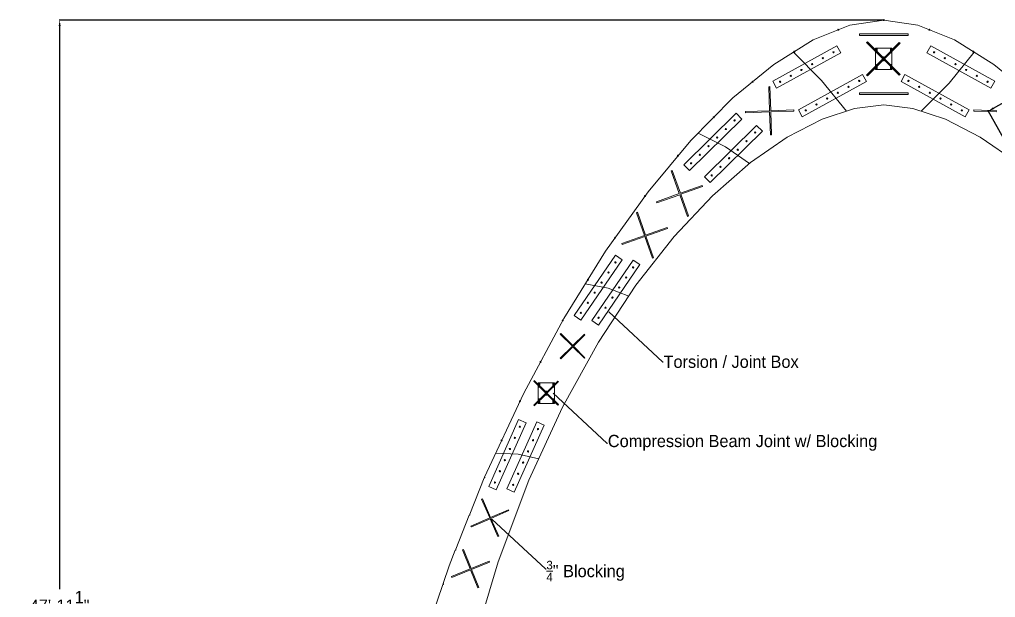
# Model space of a CAD drawing. Extents: x 0 to 8043, y -128 to 1090.
# Drawn here: x 6340.9 to 6820.6, y 295.4 to 579.3 of the extents above; entities that cross this region are included whole.
import ezdxf
from ezdxf import colors
from ezdxf.entities.mleader import LeaderData, LeaderLine
from ezdxf.math import Vec2, Vec3

# ---------------------------------------------------------------- set-up
doc = ezdxf.new("R2010")
doc.units = 0
doc.header["$MEASUREMENT"] = 0
doc.layers.get('0').update_dxf_attribs({"linetype": 'CONTINUOUS', "lineweight": 9})
doc.layers.get('Defpoints').update_dxf_attribs({"linetype": 'CONTINUOUS', "lineweight": 9})
for name, color, linetype, lineweight in [('Annotation', 7, 'CONTINUOUS', 9), ('Compression Box', 1, 'CONTINUOUS', 9), ('Interior Blocking', 6, 'CONTINUOUS', 9), ('Joints', 3, 'CONTINUOUS', 9)]:
    doc.layers.add(name, color=color, linetype=linetype, lineweight=lineweight)
doc.dimstyles.get("Standard").update_dxf_attribs({"dimtxt": 0.18, "dimasz": 0.18, "dimexe": 0.18, "dimexo": 0.0625, "dimgap": 0.09, "dimtad": 0, "dimtih": 1, "dimtoh": 1, "dimdec": 4, "dimzin": 0, "dimdsep": 46, "dimtxsty": 'Standard', "dimcen": 0.09, "dimadec": 0, "dimazin": 0, "dimtfac": 1, "dimtdec": 4, "dimtofl": 0, "dimtmove": 2, "dimatfit": 3, "dimfxl": 1, "dimtolj": 1, "dimtzin": 0, "dimarcsym": 0})

# ---------------------------------------------------------------- blocks, each defined once
blk = doc.blocks.new('*U12')
at = {"layer": 'Joints'}
blk.add_circle((0, 0), 0.313, dxfattribs=at)
blk = doc.blocks.new('*U13')
at = {"layer": 'Joints', "color": 0, "linetype": 'ByBlock', "lineweight": -2, "transparency": 16777216}
for p in [(0, 0), (0, -6), (0, -12), (0, -18), (0, -24), (0, -30)]:
    blk.add_blockref('*U12', p, dxfattribs=at)
blk = doc.blocks.new('*U14')
at = {"layer": 'Joints'}
blk.add_circle((0, 0), 0.312, dxfattribs=at)
blk = doc.blocks.new('*U15')
at = {"layer": 'Joints', "color": 0, "linetype": 'ByBlock', "lineweight": -2, "transparency": 16777216}
for p in [(0, 0), (0, -6), (0, -12), (0, -18), (0, -24), (0, -30)]:
    blk.add_blockref('*U14', p, dxfattribs=at)
blk = doc.blocks.new('*U16')
at = {"layer": 'Joints'}
blk.add_circle((0, 0), 0.312, dxfattribs=at)
blk = doc.blocks.new('*U17')
at = {"layer": 'Joints', "color": 0, "linetype": 'ByBlock', "lineweight": -2, "transparency": 16777216}
for p in [(0, 0), (0, -6), (0, -12), (0, -18), (0, -24), (0, -30)]:
    blk.add_blockref('*U16', p, dxfattribs=at)
blk = doc.blocks.new('*U18')
at = {"layer": 'Joints'}
blk.add_circle((0, 0), 0.312, dxfattribs=at)
blk = doc.blocks.new('*U19')
at = {"layer": 'Joints', "color": 0, "linetype": 'ByBlock', "lineweight": -2, "transparency": 16777216}
for p in [(0, 0), (0, -6), (0, -12), (0, -18), (0, -24), (0, -30)]:
    blk.add_blockref('*U18', p, dxfattribs=at)
blk = doc.blocks.new('*U33')
at = {"layer": 'Joints'}
blk.add_circle((0, 0), 0.313, dxfattribs=at)
blk = doc.blocks.new('*U34')
at = {"layer": 'Joints', "color": 0, "linetype": 'ByBlock', "lineweight": -2, "transparency": 16777216}
for p in [(0, 0), (0, -6), (0, -12), (0, -18), (0, -24), (0, -30)]:
    blk.add_blockref('*U33', p, dxfattribs=at)
blk = doc.blocks.new('*U35')
at = {"layer": 'Joints'}
blk.add_circle((0, 0), 0.312, dxfattribs=at)
blk = doc.blocks.new('*U36')
at = {"layer": 'Joints', "color": 0, "linetype": 'ByBlock', "lineweight": -2, "transparency": 16777216}
for p in [(0, 0), (0, -6), (0, -12), (0, -18), (0, -24), (0, -30)]:
    blk.add_blockref('*U35', p, dxfattribs=at)
blk = doc.blocks.new('*U37')
at = {"layer": 'Joints'}
blk.add_circle((0, 0), 0.312, dxfattribs=at)
blk = doc.blocks.new('*U38')
at = {"layer": 'Joints', "color": 0, "linetype": 'ByBlock', "lineweight": -2, "transparency": 16777216}
for p in [(0, 0), (0, -6), (0, -12), (0, -18), (0, -24), (0, -30)]:
    blk.add_blockref('*U37', p, dxfattribs=at)
blk = doc.blocks.new('*U39')
at = {"layer": 'Joints'}
blk.add_circle((0, 0), 0.312, dxfattribs=at)
blk = doc.blocks.new('*U40')
at = {"layer": 'Joints', "color": 0, "linetype": 'ByBlock', "lineweight": -2, "transparency": 16777216}
for p in [(0, 0), (0, -6), (0, -12), (0, -18), (0, -24), (0, -30)]:
    blk.add_blockref('*U39', p, dxfattribs=at)
blk = doc.blocks.new('*U41')
at = {"layer": 'Joints'}
blk.add_circle((0, 0), 0.312, dxfattribs=at)
blk = doc.blocks.new('*U42')
at = {"layer": 'Joints', "color": 0, "linetype": 'ByBlock', "lineweight": -2, "transparency": 16777216}
for p in [(0, 0), (0, -6), (0, -12), (0, -18), (0, -24), (0, -30)]:
    blk.add_blockref('*U41', p, dxfattribs=at)
blk = doc.blocks.new('*U68')
at = {"layer": 'Joints'}
blk.add_circle((0, 0), 0.312, dxfattribs=at)
blk = doc.blocks.new('*U69')
at = {"layer": 'Joints', "color": 0, "linetype": 'ByBlock', "lineweight": -2, "transparency": 16777216}
for p in [(0, 0), (0, -6), (0, -12), (0, -18), (0, -24), (0, -30)]:
    blk.add_blockref('*U68', p, dxfattribs=at)
blk = doc.blocks.new('*U74')
at = {"layer": 'Joints'}
blk.add_circle((0, 0), 0.312, dxfattribs=at)
blk = doc.blocks.new('*U75')
at = {"layer": 'Joints', "color": 0, "linetype": 'ByBlock', "lineweight": -2, "transparency": 16777216}
for p in [(0, 0), (0, -6), (0, -12), (0, -18), (0, -24), (0, -30)]:
    blk.add_blockref('*U74', p, dxfattribs=at)
blk = doc.blocks.new('*D87')
at = {"layer": 'Annotation', "color": 0, "lineweight": -2, "transparency": 16777216}
for p, q in [((6765.64, 579.03), (6360.44, 579.03)), ((6360.62, 576.03), (6360.62, 299.42)), ((6360.62, 6.81), (6360.62, 283.42)), ((6765.64, 3.81), (6360.44, 3.81))]:
    blk.add_line(p, q, dxfattribs=at)
at = {"layer": 'Annotation', "color": 0, "transparency": 16777216}
for points in [[(6360.12, 576.03), (6361.12, 576.03), (6360.62, 579.03)], [(6360.12, 6.81), (6361.12, 6.81), (6360.62, 3.81)]]:
    blk.add_solid(points, dxfattribs=at)
at = {"layer": 'Defpoints', "color": 0, "transparency": 16777216}
for p in [(6765.7, 579.03), (6360.62, 3.81), (6765.7, 3.81)]:
    blk.add_point(p, dxfattribs=at)
at = {"layer": 'Annotation', "color": 0, "transparency": 16777216, "insert": (6360.62, 291.42), "char_height": 6, "attachment_point": 5}
blk.add_mtext('\\A1;47\'-11{\\H1.000000x;\\S1/4;}"', dxfattribs=at)
blk = doc.blocks.new('*D94')
at = {"layer": 'Annotation', "color": 0, "lineweight": -2, "transparency": 16777216}
for p, q in [((6819.64, 535.73), (6840.22, 547.29)), ((6856.99, 523.53), (6842.74, 548.91)), ((6842.83, 548.76), (6845.45, 550.22)), ((6845.45, 550.22), (6848.45, 550.22)), ((6831.18, 509.04), (6816.93, 534.42))]:
    blk.add_line(p, q, dxfattribs=at)
at = {"layer": 'Annotation', "color": 0, "transparency": 16777216}
for points in [[(6839.97, 547.72), (6840.46, 546.85), (6842.83, 548.76)], [(6819.39, 536.17), (6819.88, 535.3), (6817.02, 534.27)]]:
    blk.add_solid(points, dxfattribs=at)
at = {"layer": 'Defpoints', "color": 0, "transparency": 16777216}
for p in [(6842.83, 548.76), (6857.02, 523.47), (6831.21, 508.98)]:
    blk.add_point(p, dxfattribs=at)
at = {"layer": 'Annotation', "color": 0, "transparency": 16777216, "insert": (6863.95, 550.22), "char_height": 6, "attachment_point": 5}
blk.add_mtext('\\A1;2\'-5{\\H1.000000x;\\S5/8;}"', dxfattribs=at)

msp = doc.modelspace()

# ---------------------------------------------------------------- linework, layer by layer
for p, q in [((6721.28325, 563.25925), (6735.1178, 549.34941)), ((6810.12473, 563.25925), (6797.77625, 548.01479)), ((6735.1178, 549.34941), (6747.29668, 534.29379)), ((6797.77625, 548.01479), (6784.11129, 534.29379)), ((6674.38469, 523.47376), (6687.82917, 516.71977)), ((6687.82917, 516.71977), (6699.72321, 508.57247)), ((6618.94491, 449.39102), (6630.20192, 447.27084)), ((6630.20192, 447.27084), (6640.33921, 443.398)), ((6574.91152, 366.28101), (6585.9827, 365.88201)), ((6585.9827, 365.88201), (6596.17505, 363.58601))]:
    msp.add_line(p, q)
for points in [[(6569.48245, 354.58297), (6588.54158, 395.50323), (6608.40762, 432.39362), (6628.94095, 465.51535), (6649.83615, 494.71585), (6670.78782, 519.84256), (6691.49055, 540.74289), (6711.63893, 557.2643), (6730.92756, 569.25419), (6749.05103, 576.56002), (6765.70394, 579.02919), (6782.35629, 576.56002), (6800.47928, 569.25419), (6819.7675, 557.2643), (6839.91555, 540.74289)], [(6831.21171, 508.98447), (6813.13999, 521.50949), (6795.97652, 530.37006), (6780.0537, 535.63554), (6765.70394, 537.37529), (6751.35415, 535.63554), (6735.43125, 530.37006), (6718.26764, 521.50949), (6700.19574, 508.98447), (6681.54796, 492.72564), (6662.65671, 472.66364), (6643.85441, 448.72912), (6625.47347, 420.85272), (6607.84631, 388.96508), (6591.30533, 352.99684), (6576.18296, 312.87864), (6562.81161, 268.54113), (6551.52368, 219.91495), (6542.6516, 166.93074), (6536.52777, 109.51915), (6533.48462, 47.6108), (6533.28148, 3.80613), (6491.14741, 3.80613), (6491.83589, 14.31633)], [(6562.16929, 336.32836), (6569.29651, 354.11883)], [(6555.27181, 319.11135), (6561.98335, 335.86422)], [(6549.07835, 302.313), (6552.03296, 311.02675), (6555.08587, 318.64721)], [(6543.53505, 285.96468), (6548.91779, 301.83948)]]:
    msp.add_lwpolyline(points)
for centre in [(6765.70399, 579.02919), (6743.29164, 574.23833), (6788.11632, 574.23801), (6721.65584, 563.49085), (6809.75207, 563.49007), (6701.21004, 548.71275), (6682.15438, 531.31761), (6664.54676, 512.35784), (6648.3467, 492.63439), (6633.63748, 472.07863), (6620.24387, 451.48633), (6607.92224, 431.49228), (6596.97271, 411.15947), (6586.82539, 391.8238), (6577.82793, 372.53366)]:
    msp.add_circle(centre, 0.25)
for centre, start, end in [((6569.38948, 354.3509), 248.1679722, 68.1679722), ((6562.07632, 336.09629), 248.1679722, 68.1679722), ((6555.17884, 318.87928), 248.1679722, 68.1679722), ((6548.99807, 302.07624), 251.2695167, 71.2695167)]:
    msp.add_arc(centre, 0.25, start, end)
at = {"layer": 'Compression Box'}
for points in [[(6761.70394, 554.73222), (6769.70394, 554.73222), (6769.70394, 565.24909), (6761.70394, 565.24909)], [(6762.07894, 564.87409), (6762.45394, 564.87409), (6762.45394, 562.87409), (6762.07894, 562.87409)], [(6769.32894, 564.87409), (6768.95394, 564.87409), (6768.95394, 562.87409), (6769.32894, 562.87409)], [(6762.07894, 555.11222), (6762.45394, 555.11222), (6762.45394, 557.11222), (6762.07894, 557.11222)], [(6765.51644, 560.99065), (6765.89144, 560.99065), (6765.89144, 558.99065), (6765.51644, 558.99065)], [(6769.32894, 555.11222), (6768.95394, 555.11222), (6768.95394, 557.11222), (6769.32894, 557.11222)], [(6595.83097, 390.66501), (6603.83097, 390.66501), (6603.83097, 400.92034), (6595.83097, 400.92034)], [(6596.20597, 400.67611), (6596.58097, 400.67611), (6596.58097, 398.67611), (6596.20597, 398.67611)], [(6603.45597, 400.67611), (6603.08097, 400.67611), (6603.08097, 398.67611), (6603.45597, 398.67611)], [(6600.01847, 396.79268), (6599.64347, 396.79268), (6599.64347, 394.79268), (6600.01847, 394.79268)], [(6596.20597, 390.91424), (6596.58097, 390.91424), (6596.58097, 392.91424), (6596.20597, 392.91424)], [(6603.45597, 390.91424), (6603.08097, 390.91424), (6603.08097, 392.91424), (6603.45597, 392.91424)]]:
    msp.add_lwpolyline(points, close=True, dxfattribs=at)
at = {"layer": 'Interior Blocking'}
for points in [[(6753.70394, 571.47952), (6777.70394, 571.47952), (6777.70394, 572.22952), (6753.70394, 572.22952)], [(6753.70394, 542.47627), (6777.70394, 542.47627), (6777.70394, 543.22627), (6753.70394, 543.22627)]]:
    msp.add_lwpolyline(points, close=True, dxfattribs=at)
for points in [[(6765.27034, 559.99065), (6757.25126, 568.00974), (6757.63194, 568.39043), (6765.65103, 560.37134)], [(6766.03172, 559.99065), (6773.67012, 567.62905), (6773.28943, 568.00974), (6765.65103, 560.37134)], [(6765.27034, 559.99065), (6757.25126, 551.97157), (6757.63194, 551.59088), (6765.65103, 559.60997)], [(6766.03172, 559.99065), (6773.67012, 552.35225), (6773.28943, 551.97157), (6765.65103, 559.60997)], [(6709.56199, 534.45826), (6709.16869, 546.30067), (6709.73088, 546.31934), (6710.12418, 534.47693)], [(6709.56199, 534.45826), (6697.71958, 534.06496), (6697.73825, 533.50277), (6709.58066, 533.89607)], [(6710.14285, 533.91474), (6710.51748, 522.63452), (6709.95529, 522.61585), (6709.58066, 533.89607)], [(6710.14285, 533.91474), (6721.42307, 534.28937), (6721.4044, 534.85156), (6710.12418, 534.47693)], [(6821.26502, 533.91474), (6809.9848, 534.28937), (6810.00347, 534.85156), (6821.28369, 534.47693)], [(6665.19519, 493.77429), (6661.23072, 504.94033), (6661.7608, 505.12853), (6665.72527, 493.9625)], [(6665.91347, 493.43241), (6676.54943, 497.20868), (6676.36122, 497.73876), (6665.72527, 493.9625)], [(6665.19519, 493.77429), (6654.02915, 489.80982), (6654.21735, 489.27974), (6665.38339, 493.24421)], [(6665.91347, 493.43241), (6669.68974, 482.79646), (6669.15966, 482.60826), (6665.38339, 493.24421)], [(6648.08771, 473.23703), (6644.12324, 484.40306), (6644.65332, 484.59127), (6648.61779, 473.42523)], [(6648.80599, 472.89515), (6659.44195, 476.67141), (6659.25374, 477.2015), (6648.61779, 473.42523)], [(6648.08771, 473.23703), (6636.92167, 469.27256), (6637.10987, 468.74248), (6648.27591, 472.70694)], [(6648.80599, 472.89515), (6652.58226, 462.25919), (6652.05218, 462.07099), (6648.27591, 472.70694)], [(6612.61658, 418.82), (6606.69211, 424.74447), (6606.97336, 425.02572), (6612.89783, 419.10125)], [(6613.17908, 418.82), (6618.8223, 424.46322), (6618.54105, 424.74447), (6612.89783, 419.10125)], [(6612.61658, 418.82), (6606.69211, 412.89553), (6606.97336, 412.61428), (6612.89783, 418.53875)], [(6613.17908, 418.82), (6618.8223, 413.17678), (6618.54105, 412.89553), (6612.89783, 418.53875)], [(6599.54972, 395.79268), (6593.62525, 401.71715), (6593.9065, 401.9984), (6599.83097, 396.07393)], [(6600.11222, 395.79268), (6605.75544, 401.4359), (6605.47419, 401.71715), (6599.83097, 396.07393)], [(6599.54972, 395.79268), (6593.62525, 389.86821), (6593.9065, 389.58696), (6599.83097, 395.51143)], [(6600.11222, 395.79268), (6605.75544, 390.14946), (6605.47419, 389.86821), (6599.83097, 395.51143)], [(6571.99963, 334.50014), (6567.99721, 343.70405), (6568.43414, 343.89405), (6572.43656, 334.69014)], [(6572.62656, 334.25321), (6581.39354, 338.06562), (6581.20354, 338.50255), (6572.43656, 334.69014)], [(6571.99963, 334.50014), (6562.79571, 330.49772), (6562.98572, 330.06079), (6572.18963, 334.06321)], [(6572.62656, 334.25321), (6576.43897, 325.48623), (6576.00204, 325.29623), (6572.18963, 334.06321)], [(6562.43049, 309.45738), (6558.63116, 318.74697), (6559.07216, 318.92733), (6562.87149, 309.63775)], [(6563.05185, 309.19675), (6571.90044, 312.81572), (6571.72007, 313.25672), (6562.87149, 309.63775)], [(6562.43049, 309.45738), (6553.1409, 305.65805), (6553.32127, 305.21705), (6562.61085, 309.01638)], [(6563.05185, 309.19675), (6566.67082, 300.34816), (6566.22982, 300.1678), (6562.61085, 309.01638)]]:
    msp.add_lwpolyline(points, dxfattribs=at)
at = {"layer": 'Joints'}
for points in [[(6742.66013, 566.37037), (6711.10777, 549.0369), (6713.03371, 545.53108), (6744.58607, 562.86455)], [(6788.74785, 566.37037), (6820.3002, 549.0369), (6818.37426, 545.53108), (6786.82191, 562.86455)], [(6755.286, 552.3117), (6723.73365, 534.97824), (6725.65959, 531.47242), (6757.21194, 548.80589)], [(6776.12197, 552.3117), (6807.67432, 534.97824), (6805.74838, 531.47242), (6774.19603, 548.80589)], [(6693.07569, 533.25685), (6667.44985, 507.97215), (6670.25926, 505.12483), (6695.8851, 530.40954)], [(6703.19564, 527.30543), (6677.5698, 502.02072), (6680.37921, 499.17341), (6706.00505, 524.45811)], [(6633.83255, 463.58507), (6613.46458, 433.90097), (6616.76281, 431.63787), (6637.13078, 461.32196)], [(6642.52131, 461.15116), (6622.15334, 431.46706), (6625.45158, 429.20395), (6645.81955, 458.88805)], [(6642.52131, 461.15116), (6622.15334, 431.46706), (6625.45158, 429.20395), (6645.81955, 458.88805)], [(6586.22686, 382.85772), (6571.54489, 349.98767), (6575.19712, 348.35634), (6589.87909, 381.22639)], [(6595.12233, 381.66909), (6580.44037, 348.79905), (6584.09259, 347.16772), (6598.77456, 380.03776)]]:
    msp.add_lwpolyline(points, close=True, dxfattribs=at)

# ---------------------------------------------------------------- block references
for name, p, rotation in [('*U19', (6740.99373, 563.173), 298.782446834132), ('*U42', (6753.61961, 549.11434), 298.782446834132), ('*U17', (6692.34491, 529.72614), 314.6160841336839), ('*U40', (6702.46486, 523.77471), 314.6160841336839), ('*U15', (6633.78434, 459.97984), 325.543737824176), ('*U36', (6642.4731, 457.54593), 325.543737824176), ('*U38', (6642.4731, 457.54593), 325.543737824176), ('*U13', (6586.82948, 379.30288), 335.931254700509), ('*U34', (6595.72495, 378.11426), 335.931254700509)]:
    msp.add_blockref(name, p, dxfattribs=dict(at, rotation=rotation))
at = {"layer": 'Joints', "xscale": -1, "rotation": 61.217553165868}
for name, p in [('*U69', (6790.41424, 563.173)), ('*U75', (6777.78836, 549.11434))]:
    msp.add_blockref(name, p, dxfattribs=at)

# ---------------------------------------------------------------- dimensions: what is measured, and where the dimension line sits
at = {"layer": 'Annotation'}
dim = msp.add_linear_dim(base=(6360.62288, 3.80613), p1=(6765.70394, 579.02919), p2=(6765.70394, 3.80613), angle=90, dimstyle='Standard', override={"dimtxt": 6, "dimasz": 3, "dimgap": 1, "dimlunit": 4, "dimcen": 3, "dimtmove": 0}, dxfattribs=at)
dim.commit()
dim.dimension.update_dxf_attribs({"geometry": '*D87', "text_midpoint": (6360.62288, 291.41766)})
dim = msp.add_aligned_dim(p1=(6831.21171, 508.98447), p2=(6857.02328, 523.47376), distance=28.99273, dimstyle='Standard', override={"dimtxt": 6, "dimasz": 3, "dimgap": 1, "dimlunit": 4, "dimcen": 3, "dimtmove": 0}, dxfattribs=at)
dim.commit()
dim.dimension.update_dxf_attribs({"geometry": '*D94', "text_midpoint": (6863.9474, 550.22404)})

# ---------------------------------------------------------------- leaders
ml = msp.add_multileader_mtext('Standard', dxfattribs=at)
ml.set_content('\\A1;{\\H1x;Torsion / Joint Box }', color=256)
ml.set_leader_properties()
ml.build(insert=Vec2(0, 0))
ml.multileader.update_dxf_attribs({"text_right_attachment_type": 6, "dogleg_length": 0.36, "arrow_head_size": 0.18})
ctx = ml.context
ctx.base_point, ctx.char_height, ctx.arrow_head_size, ctx.landing_gap_size, ctx.plane_origin = Vec3(6657.32864, 411.19146), 6, 0.18, 0.09, Vec3(6780.60111, 390.4889)
ctx.right_attachment = 6
notes = []
notes.append((ctx, [(1, (1, 1, 0), (6656.96864, 411.19146), (1, 0), 0.36, [(0, [(6630.47888, 435.84441)], 0, [])])]))
ctx.mtext.insert, ctx.mtext.flow_direction = Vec3(6657.41864, 414.19146), 5
ml = msp.add_multileader_mtext('Standard', dxfattribs=at)
ml.set_content('\\A1;Compression Beam Joint w/ Blocking', color=256)
ml.set_leader_properties()
ml.build(insert=Vec2(0, 0))
ml.multileader.update_dxf_attribs({"text_right_attachment_type": 6, "dogleg_length": 0.36, "arrow_head_size": 0.18})
ctx = ml.context
ctx.base_point, ctx.char_height, ctx.arrow_head_size, ctx.landing_gap_size, ctx.plane_origin = Vec3(6629.9752, 371.27604), 6, 0.18, 0.09, Vec3(6753.24767, 350.57348)
ctx.right_attachment = 6
notes.append((ctx, [(1, (1, 1, 0), (6629.6152, 371.27604), (1, 0), 0.36, [(0, [(6603.12543, 395.92899)], 0, [])])]))
ctx.mtext.insert, ctx.mtext.flow_direction = Vec3(6630.0652, 375.27604), 5
ml = msp.add_multileader_mtext('Standard', dxfattribs=at)
ml.set_content('\\A1;{\\H0.7x;\\S3/4;}" Blocking', color=256)
ml.set_leader_properties()
ml.build(insert=Vec2(0, 0))
ml.multileader.update_dxf_attribs({"text_right_attachment_type": 6, "dogleg_length": 0.36, "arrow_head_size": 0.18})
ctx = ml.context
ctx.base_point, ctx.char_height, ctx.arrow_head_size, ctx.landing_gap_size, ctx.plane_origin = Vec3(6599.78114, 309.43058), 6, 0.18, 0.09, Vec3(6723.05361, 288.72803)
ctx.right_attachment = 6
notes.append((ctx, [(1, (1, 1, 0), (6599.42114, 309.43058), (1, 0), 0.36, [(0, [(6572.93137, 334.08353)], 0, [])])]))
ctx.mtext.insert, ctx.mtext.flow_direction = Vec3(6599.87114, 313.43058), 5
for ctx, leaders in notes:
    for number, flags, end, landing, length, lines in leaders:
        leader = LeaderData()
        leader.index, (leader.has_last_leader_line, leader.has_dogleg_vector, leader.attachment_direction) = number, flags
        leader.last_leader_point, leader.dogleg_vector, leader.dogleg_length = Vec3(end), Vec3(landing), length
        for number, points, colour, breaks in lines:
            line = LeaderLine()
            line.index, line.vertices, line.color, line.breaks = number, Vec3.list(points), colors.encode_raw_color(colour), breaks
            leader.lines.append(line)
        ctx.leaders.append(leader)

doc.saveas('drawing.dxf')
